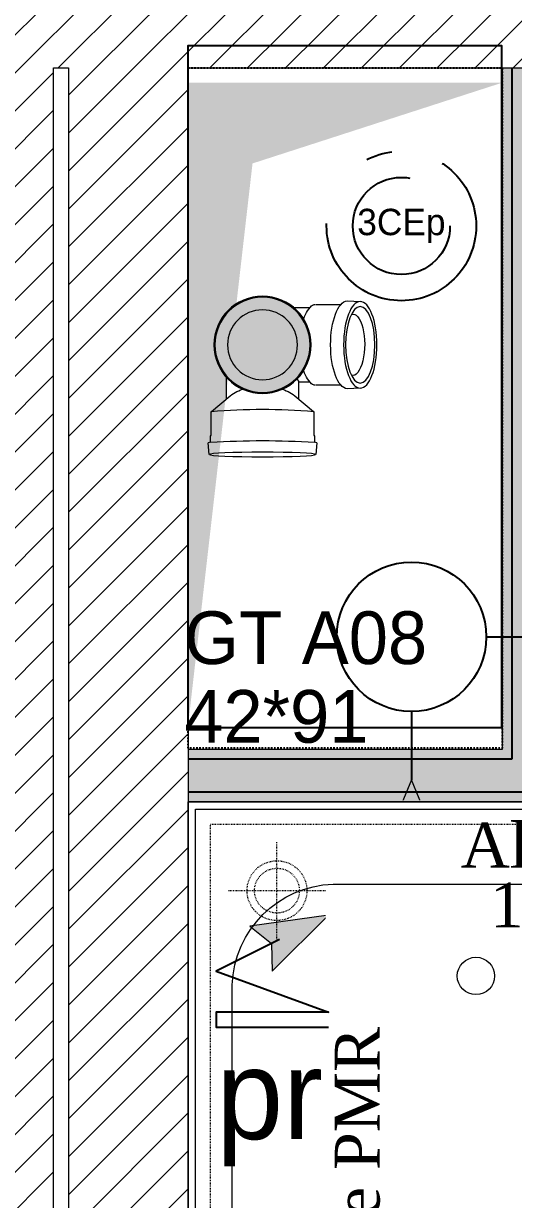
# Model space of a CAD drawing. Header units: centimetres. Extents: x 1724 to 19617, y -6503 to 8072.
# Drawn here: x 6203.9 to 6269.4, y 3980.1 to 4137.4 of the extents above; entities that cross this region are included whole.
import ezdxf

# ---------------------------------------------------------------- set-up
doc = ezdxf.new("R2010")
doc.units = ezdxf.units.CM
for name, pattern in [('ISO-03', [1.5, 0.6, -0.9]), ('Style de ligne -11', [0.347222, 0.20828, -0.138942]), ('Style de ligne -15', [2.08328, 1.25, -0.41656, 0.13886, -0.27786]), ('Style de ligne -19', [0.166667, 0.055556, -0.111111]), ('VW-01', [0.41656, 0.20828, -0.20828])]:
    doc.linetypes.add(name, pattern=pattern)
for name, color, linetype in [('B aménagement intérieur', 252, 'Continuous'), ('B faience', 252, 'Style de ligne -11'), ('B Général', 252, 'Continuous'), ('C ANNOTATIONS-textes-numérotation gaine', 252, 'ISO-03'), ('D SURFACES-shab', 252, 'Continuous'), ('F REMPLISSAGE-vert clair', 252, 'Continuous'), ('F REMPLISSAGE-vert foncé', 252, 'Continuous'), ('prlm-CHAUFF', 30, 'Continuous'), ('prlm-EAU-CHU', 42, 'Continuous'), ('prlm-EAU-EUEV', 25, 'Continuous'), ('prlm-ELEC-CFO', 1, 'Continuous'), ('prlm-GT', 242, 'Continuous'), ('prlm-MOD-PB', 123, 'Continuous'), ('prlm-VMC', 93, 'Continuous')]:
    doc.layers.add(name, color=color, linetype=linetype)
for name, color, linetype, lineweight in [('B GÈnÈral', 7, 'Continuous', 5), ('F REMPLISSAGE-vert clair-1', 7, 'Continuous', 5), ('F REMPLISSAGE-vert foncÈ', 7, 'Continuous', 5)]:
    doc.layers.add(name, color=color, linetype=linetype, lineweight=lineweight)
doc.layers.get('prlm-CHAUFF').off()
doc.styles.add('Eurostile', font='Eurosti.TTF')
doc.styles.add('prlm-elec-cfo', font='comic.ttf', dxfattribs={"height": 12})
doc.styles.add('prlm-vmc', font='pala.ttf', dxfattribs={"height": 14})
pattern_1 = [(45, (0.0456, -2.938), (2.4253472, -2.6458333), [])]

# ---------------------------------------------------------------- blocks, each defined once
blk = doc.blocks.new('xi.3cep130-200')
at = {"layer": 'B Général', "linetype": 'Style de ligne -15', "ltscale": 25.4}
for radius in [10, 6.5]:
    blk.add_circle((0, 0), radius, dxfattribs=at)
at = {"layer": 'B Général', "insert": (0, 0), "char_height": 3.528, "width": 16.4908, "attachment_point": 5, "line_spacing_factor": 0.894578, "style": 'Eurostile'}
blk.add_mtext('3CEp', dxfattribs=at)
blk = doc.blocks.new('xi.be')
at = {"layer": 'prlm-VMC', "color": 0, "linetype": 'ByBlock', "lineweight": 5, "flags": 128}
blk.add_lwpolyline([(-6.17, -15), (6.17, -15), (0, 0)], close=True, dxfattribs=at)
at = {"layer": 'prlm-VMC', "color": 0, "linetype": 'ByBlock', "lineweight": 5}
blk.add_solid([(0, -1), (5.17, -14), (-5.17, -14), (0, -1)], dxfattribs=at)
blk = doc.blocks.new('xi.chu')
at = {"layer": 'prlm-EAU-EUEV', "linetype": 'ByBlock', "lineweight": 5}
blk.add_hatch(color=0, dxfattribs=at).paths.add_polyline_path([(6.5, 0, 1), (-6.5, 0, 1)])
at = {"layer": 'prlm-EAU-EUEV', "color": 0, "linetype": 'ByBlock', "lineweight": 5}
blk.add_circle((0, 0), 6.5, dxfattribs=at)
blk = doc.blocks.new('xi.aam22')
at = {"layer": 'prlm-EAU-CHU', "color": 0, "lineweight": 13}
for p, q in [((-5.8, 13.12), (-5.89, 11.33)), ((5.89, 11.33), (5.8, 13.12)), ((-5.41, 10.46), (-5.41, 7.11)), ((5.41, 7.11), (5.41, 10.46)), ((-13.12, 7.25), (-14.67, 7.11)), ((-13.12, 7.25), (-13.03, 6.97)), ((-12.22, 6.97), (-13.03, 6.97)), ((-12.09, 6.85), (-12.22, 6.97)), ((-8.92, 6.85), (-12.09, 6.85)), ((-6.83, 4.34), (-8.91, 6.84)), ((-5, 6.32), (-5, 4.87)), ((5, 3.93), (5, 6.32)), ((-7.27, 4.87), (-4.96, 4.87)), ((-8.91, -6.84), (-6.83, -4.34)), ((-4.09, -4.87), (-7.27, -4.87)), ((-14.67, -7.11), (-13.12, -7.25)), ((-13.03, -6.94), (-13.12, -7.25)), ((-13.03, -6.97), (-12.22, -6.97)), ((-12.22, -6.97), (-12.09, -6.85)), ((-12.09, -6.85), (-8.92, -6.85))]:
    blk.add_line(p, q, dxfattribs=at)
at = {"layer": 'prlm-EAU-CHU', "color": 0, "lineweight": 13, "flags": 128}
blk.add_lwpolyline([(-4.96, 4.87), (-4.86, 4.84), (-4.68, 4.73), (-4.43, 4.56)], dxfattribs=at)
at = {"layer": 'prlm-EAU-CHU', "color": 0, "lineweight": 13}
for radius in [6.36, 4.67]:
    blk.add_circle((0, 0), radius, dxfattribs=at)
for centre, radius, start, end in [((-119.65, -0.01), 106.84, 356.281, 3.7477), ((-87.18, 0), 78.56, 354.9975, 5.0025), ((-4.48, 7.14), 0.936, 184.6605, 218.1259), ((-2.54, 9.09), 3.68, 223.507, 258.776), ((2.54, 9.09), 3.68, 281.224, 316.493), ((4.48, 7.14), 0.936, 321.8741, 355.3395), ((-11.68, 0.73), 6.05, 16.1332, 36.5542), ((-11.68, -0.73), 6.05, 323.4458, 343.8668)]:
    blk.add_arc(centre, radius, start, end, dxfattribs=at)
for centre, major_axis, ratio in [((0, 13.07), (5.79, 0), 0.383426), ((0, 13.07), (5.11, 0), 0.383329), ((-14.67, 0), (0, -7.1), 0.043635)]:
    blk.add_ellipse(centre, major_axis=major_axis, ratio=ratio, dxfattribs=at)
for centre, major_axis, ratio, start_param, end_param in [((0, 12.09), (-4.1, -0.03), 0.383971, 2.986035, 6.398097), ((0, 11.41), (-5.89, 0), 0.391508, 0.036281, 3.105311)]:
    blk.add_ellipse(centre, major_axis=major_axis, ratio=ratio, start_param=start_param, end_param=end_param, dxfattribs=at)
blk = doc.blocks.new('xi.PR')
at = {"layer": 'prlm-ELEC-CFO', "lineweight": 5}
blk.add_hatch(color=0, dxfattribs=at).paths.add_polyline_path([(-3, 6), (-0.1, 3.7), (0, 0), (7.5, 7.5)])
at = {"layer": 'prlm-ELEC-CFO', "color": 0, "lineweight": 5, "flags": 128}
blk.add_lwpolyline([(-3, 6), (-0.1, 3.7), (0, 0), (7.5, 7.5)], close=True, dxfattribs=at)
at = {"layer": 'prlm-ELEC-CFO', "color": 0}
blk.add_lwpolyline([(0.95, 4.23), (-7.5, 0), (7.5, -5.5), (-7.5, -5.5), (-7.5, -7.5), (7.5, -7.5)], dxfattribs=at)
blk = doc.blocks.new('G 100_80')
at = {"layer": 'B GÈnÈral', "color": 254, "linetype": 'Continuous', "true_color": 0xd6d6d6}
blk.add_solid([(-30.88, 32.2), (2.5, 43), (-39.5, -43), (-39.5, 43)], dxfattribs=at)
blk = doc.blocks.new('Groupe-72-1')
at = {"layer": 'C ANNOTATIONS-textes-numérotation gaine', "color": 7, "linetype": 'VW-01', "flags": 128}
blk.add_lwpolyline([(6225.89, 4134.39), (6267.89, 4134.39), (6267.89, 4043.39), (6225.89, 4043.39)], close=True, dxfattribs=at)
at = {"layer": 'C ANNOTATIONS-textes-numérotation gaine', "color": 7, "insert": (6225.38, 4061.67), "char_height": 7.049, "width": 40.9969, "attachment_point": 1, "line_spacing_factor": 0.895453, "style": 'Eurostile'}
blk.add_mtext('GT A08\\P42*91', dxfattribs=at)
blk = doc.blocks.new('Groupe-42-1')
at = {"layer": 'B Général', "color": 252, "linetype": 'Style de ligne -19', "lineweight": 5, "true_color": 0x989898}
for p, q in [((-29.11, -35.61), (-29.11, -22.61)), ((-22.61, -29.11), (-35.61, -29.11))]:
    blk.add_line(p, q, dxfattribs=at)
at = {"layer": 'B Général', "color": 252, "linetype": 'Style de ligne -19', "lineweight": 5, "true_color": 0x989898, "flags": 128}
for points in [[(-40, -40), (-40, 40), (40, 40), (40, -40)], [(-38, -38), (-38, 38), (38, 38), (38, -38)]]:
    blk.add_lwpolyline(points, close=True, dxfattribs=at)
at = {"layer": 'B Général', "color": 252, "linetype": 'Style de ligne -19', "lineweight": 5, "true_color": 0x989898}
for radius in [4, 3]:
    blk.add_circle((-29.11, -29.11), radius, dxfattribs=at)
blk = doc.blocks.new('Douche pointillée')
at = {"layer": 'B Général', "color": 252, "true_color": 0x989898}
blk.add_blockref('Groupe-42-1', (0, 0), dxfattribs=at)
blk = doc.blocks.new('Baignoire 75_170')
at = {"layer": 'B faience', "lineweight": 18, "flags": 128}
blk.add_lwpolyline([(-85, 38.5), (-85, -37.5), (86, -37.5)], dxfattribs=at)
at = {"layer": 'B Général', "color": 7, "linetype": 'Continuous', "lineweight": 5, "flags": 128}
blk.add_lwpolyline([(-84, -36.5), (-84, 38.5), (86, 38.5), (86, -36.5)], close=True, dxfattribs=at)
blk.add_lwpolyline([(-74, -17.85), (-74, 19.85, -0.379059), (-60.25, 33.6), (62.5, 33.6, -0.377778), (76, 20.1), (76, -17.85, -0.374545), (62.25, -31.6), (-60.5, -31.6, -0.392593), (-74, -18.1)], format="xyb", close=True, dxfattribs=at)
at = {"layer": 'B Général', "color": 7, "linetype": 'Continuous', "lineweight": 5}
blk.add_circle((-61.7, 1), 2.5, dxfattribs=at)
at = {"layer": 'B Général', "color": 8, "true_color": 0x767676}
blk.add_blockref('Douche pointillée', (-44, 3.5), dxfattribs=at)

msp = doc.modelspace()

# ---------------------------------------------------------------- hatches: boundary and pattern name
at = {"layer": 'B GÈnÈral', "linetype": 'Continuous', "lineweight": 5}
h = msp.add_hatch(dxfattribs=at)
h.set_pattern_fill('50_BETON', style=0, pattern_type=2)
h.set_pattern_definition(pattern_1)
h.paths.add_polyline_path([(5664.672, 4149.451), (5664.672, 4131.451), (6589.699, 4131.451), (6589.699, 4149.451)])
h = msp.add_hatch(dxfattribs=at)
h.set_pattern_fill('50_BETON', style=0, pattern_type=2)
h.set_pattern_definition(pattern_1)
h.paths.add_polyline_path([(6207.934, 4131.451), (6191.934, 4131.451), (6191.934, 3322.452), (6207.934, 3322.452)])
h = msp.add_hatch(dxfattribs=at)
h.set_pattern_fill('50_BETON', style=0, pattern_type=2)
h.set_pattern_definition(pattern_1)
h.paths.add_polyline_path([(6209.934, 3522.451), (6225.934, 3538.451), (6225.934, 4131.451), (6209.934, 4131.451)])
at = {"layer": 'B GÈnÈral', "linetype": 'Continuous', "lineweight": 0, "true_color": 0xc0dcc0}
msp.add_hatch(color=9, dxfattribs=at).paths.add_polyline_path([(6273.634, 4038.963), (6274.934, 4040.263), (6274.934, 4131.451), (6267.934, 4131.451), (6267.934, 4040.263), (6269.234, 4038.963)])

# ---------------------------------------------------------------- linework, layer by layer
at = {"layer": 'B Général', "color": 7, "linetype": 'Continuous', "lineweight": 18}
for p, q in [((6207.934, 3322.452), (6207.934, 4131.451)), ((6207.934, 4131.451), (6209.934, 4131.451)), ((6209.934, 4131.451), (6209.934, 3522.451)), ((6225.934, 4131.451), (6225.934, 3548.451)), ((6225.934, 4131.451), (6589.699, 4131.451))]:
    msp.add_line(p, q, dxfattribs=at)
at = {"layer": 'B Général', "color": 7, "linetype": 'Continuous', "lineweight": 5}
for p, q in [((6207.934, 3322.452), (6207.934, 4131.451)), ((6207.934, 4131.451), (6209.934, 4131.451)), ((6209.934, 4131.451), (6209.934, 3522.451)), ((6225.934, 4131.451), (6225.934, 3548.451)), ((6225.934, 4131.451), (6589.699, 4131.451))]:
    msp.add_line(p, q, dxfattribs=at)
at = {"layer": 'B Général', "color": 98, "linetype": 'Continuous', "lineweight": 13, "true_color": 0x004400}
for p, q in [((6267.934, 4131.451), (6267.934, 4040.263)), ((6267.934, 4040.263), (6225.934, 4040.263))]:
    msp.add_line(p, q, dxfattribs=at)
at = {"layer": 'F REMPLISSAGE-vert clair'}
for p, q in [((6269.234, 4131.451), (6269.234, 4038.963)), ((6269.234, 4038.963), (6225.934, 4038.963)), ((6313.934, 4034.563), (6225.934, 4034.563))]:
    msp.add_line(p, q, dxfattribs=at)
at = {"layer": 'F REMPLISSAGE-vert clair-1', "color": 9, "linetype": 'Continuous', "true_color": 0xc0dcc0}
for points in [[(6269.234, 4038.963), (6273.634, 4038.963), (6269.234, 4131.451), (6273.634, 4131.451)], [(6313.934, 4034.563), (6313.934, 4038.963), (6225.934, 4034.563), (6225.934, 4038.963)]]:
    msp.add_solid(points, dxfattribs=at)
at = {"layer": 'F REMPLISSAGE-vert foncÈ', "color": 54, "linetype": 'Continuous', "true_color": 0x99aa00}
for points in [[(6267.934, 4040.263), (6269.234, 4038.963), (6267.934, 4131.451), (6269.234, 4131.451)], [(6225.934, 4038.963), (6269.234, 4038.963), (6225.934, 4040.263), (6267.934, 4040.263)]]:
    msp.add_solid(points, dxfattribs=at)
at = {"layer": 'F REMPLISSAGE-vert foncé', "color": 98, "linetype": 'Continuous', "lineweight": 13, "true_color": 0x004400}
for p, q in [((6267.934, 4131.451), (6267.934, 4040.263)), ((6267.934, 4040.263), (6225.934, 4040.263))]:
    msp.add_line(p, q, dxfattribs=at)
at = {"layer": 'F REMPLISSAGE-vert foncé'}
for p, q in [((6269.234, 4131.451), (6269.234, 4038.963)), ((6269.234, 4038.963), (6225.934, 4038.963)), ((6313.934, 4034.563), (6225.934, 4034.563))]:
    msp.add_line(p, q, dxfattribs=at)
at = {"layer": 'prlm-GT'}
msp.add_lwpolyline([(6225.89, 4043.201), (6267.887, 4043.201), (6267.885, 4134.389), (6225.888, 4134.389)], close=True, dxfattribs=at)
at = {"layer": 'prlm-VMC'}
for points in [[(6265.807, 4055.335), (6336.462, 4055.335)], [(6255.807, 4045.335), (6255.807, 4036.201)]]:
    msp.add_lwpolyline(points, dxfattribs=at)
msp.add_circle((6255.807, 4055.335), 10, dxfattribs=at)

# ---------------------------------------------------------------- block references
at = {"layer": 'B aménagement intérieur', "color": 7}
msp.add_blockref('G 100_80', (6265.434, 4086.451), dxfattribs=at)
at = {"layer": 'prlm-CHAUFF'}
msp.add_blockref('xi.3cep130-200', (6254.46, 4110.289), dxfattribs=at)
at = {"layer": 'prlm-EAU-CHU', "xscale": -1, "rotation": 270}
msp.add_blockref('xi.aam22', (6235.889, 4094.389), dxfattribs=at)
at = {"layer": 'prlm-EAU-EUEV', "xscale": -1, "rotation": 180}
msp.add_blockref('xi.chu', (6235.889, 4094.389), dxfattribs=at)
at = {"layer": 'prlm-ELEC-CFO'}
msp.add_blockref('xi.PR', (6237.197, 4010.615), dxfattribs=at)
at = {"layer": 'prlm-VMC'}
msp.add_blockref('xi.be', (6255.807, 4036.201), dxfattribs=at)

# ---------------------------------------------------------------- texts
at = {"layer": 'prlm-MOD-PB', "insert": (6245.553, 3891.154), "char_height": 6, "width": 140.37813, "attachment_point": 1, "rotation": 90, "style": 'prlm-vmc'}
msp.add_mtext('Réservation pour douche PMR', dxfattribs=at)

# ---------------------------------------------------------------- next in the draw order: texts
at = {"layer": 'prlm-ELEC-CFO', "lineweight": 20, "insert": (6236.859, 3992.327), "char_height": 12, "attachment_point": 5, "line_spacing_factor": 0.8, "style": 'prlm-elec-cfo', "bg_fill": 3, "box_fill_scale": 1.1, "bg_fill_color": 256, "bg_fill_transparency": 0}
msp.add_mtext('pr', dxfattribs=at)
at = {"layer": 'prlm-VMC', "ltscale": 25, "insert": (6276.628, 4023.41), "char_height": 6, "width": 58.61474, "attachment_point": 5, "line_spacing_factor": 0.8, "style": 'prlm-vmc', "bg_fill": 2}
msp.add_mtext('Alizé H\\P10/45', dxfattribs=at)

# ---------------------------------------------------------------- next in the draw order: hatches: boundary and pattern name
at = {"layer": 'B GÈnÈral', "linetype": 'Continuous', "lineweight": 0, "true_color": 0xc0dcc0}
msp.add_hatch(color=9, dxfattribs=at).paths.add_polyline_path([(6313.934, 4040.263), (6274.934, 4040.263), (6273.634, 4038.963), (6269.234, 4038.963), (6267.934, 4040.263), (6225.934, 4040.263), (6225.934, 4033.263), (6313.934, 4033.263)])

# ---------------------------------------------------------------- next in the draw order: linework, layer by layer
at = {"layer": 'B Général', "color": 98, "linetype": 'Continuous', "lineweight": 13, "true_color": 0x004400}
msp.add_line((6313.934, 4033.263), (6225.934, 4033.263), dxfattribs=at)
at = {"layer": 'D SURFACES-shab', "lineweight": 18, "flags": 128}
msp.add_lwpolyline([(6225.934, 4033.263), (6451.313, 4033.263), (6451.313, 3821.452), (6225.934, 3821.452)], close=True, dxfattribs=at)
at = {"layer": 'F REMPLISSAGE-vert foncÈ', "color": 54, "linetype": 'Continuous', "true_color": 0x99aa00}
msp.add_solid([(6313.934, 4033.263), (6313.934, 4034.563), (6225.934, 4033.263), (6225.934, 4034.563)], dxfattribs=at)
at = {"layer": 'F REMPLISSAGE-vert foncé', "color": 98, "linetype": 'Continuous', "lineweight": 13, "true_color": 0x004400}
msp.add_line((6313.934, 4033.263), (6225.934, 4033.263), dxfattribs=at)

# ---------------------------------------------------------------- next in the draw order: block references
at = {"layer": 'B Général', "color": 7, "rotation": 270}
msp.add_blockref('Baignoire 75_170', (6263.434, 3948.263), dxfattribs=at)
at = {"layer": 'C ANNOTATIONS-textes-numérotation gaine', "color": 7}
msp.add_blockref('Groupe-72-1', (0.046, -2.938), dxfattribs=at)

doc.saveas('drawing.dxf')
